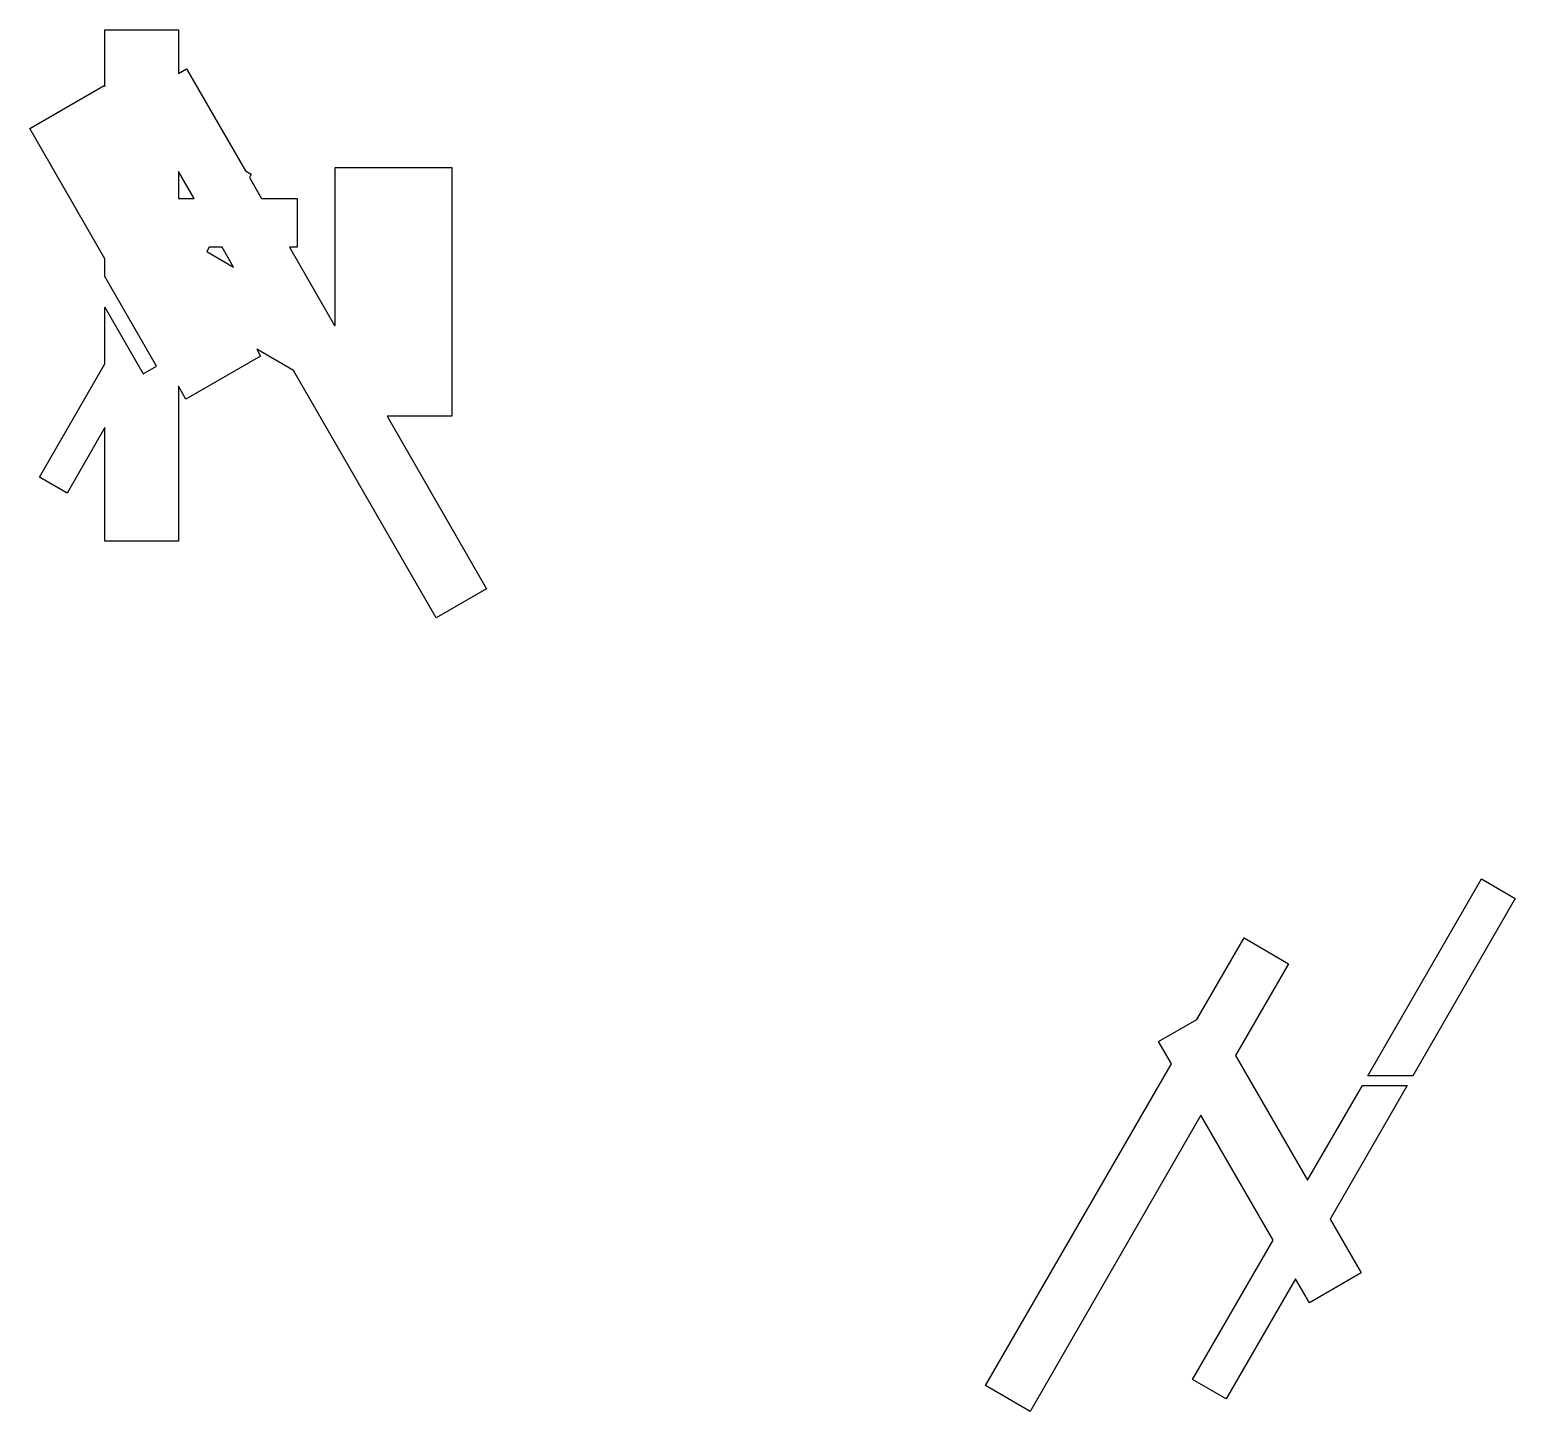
# Model space of a CAD drawing. Header units: metres. Extents: x -46 to 61, y -64 to 36.
import ezdxf

# ---------------------------------------------------------------- set-up
doc = ezdxf.new("R2010")
doc.units = ezdxf.units.M

msp = doc.modelspace()

# ---------------------------------------------------------------- linework, layer by layer
for points in [[(-23.73, 14.64), (-23.73, 26.01), (-15.33, 26.01), (-15.33, 8.11), (-19.98, 8.11), (-12.82, -4.3), (-16.45, -6.4), (-26.73, 11.4), (-29.37, 12.93), (-29.09, 12.44), (-34.46, 9.34), (-35, 10.27), (-35, -0.87), (-40.3, -0.87), (-40.3, 7.29), (-43.01, 2.58), (-45, 3.73), (-40.3, 11.89), (-40.3, 15.97), (-37.53, 11.17), (-36.57, 11.72), (-40.3, 18.17), (-40.3, 19.45), (-45.71, 28.82), (-40.34, 31.92), (-40.3, 31.85), (-40.3, 35.93), (-35, 35.93), (-35, 32.78), (-34.42, 33.11), (-30.18, 25.77), (-29.76, 25.53), (-29.9, 25.29), (-29.03, 23.78), (-26.45, 23.78), (-26.45, 20.28), (-27.01, 20.28), (-23.76, 14.65), (-23.73, 14.64)], [(-33.88, 23.78), (-35, 25.72), (-35, 23.78), (-33.88, 23.78)], [(-32.79, 20.28), (-32.97, 19.97), (-31.03, 18.85), (-31.86, 20.28), (-32.79, 20.28)], [(58.79, -25.19), (61.21, -26.59), (53.84, -39.35), (50.61, -39.35), (58.79, -25.19)], [(41.08, -37.9), (46.26, -46.88), (50.21, -40.05), (53.44, -40.05), (47.88, -49.68), (50.11, -53.54), (46.39, -55.69), (45.4, -53.98), (40.41, -62.61), (37.99, -61.21), (43.78, -51.18), (38.59, -42.2), (26.29, -63.51), (23.09, -61.66), (36.46, -38.5), (35.54, -36.9), (38.3, -35.31), (41.69, -29.44), (44.89, -31.29), (41.08, -37.9)]]:
    msp.add_lwpolyline(points)

doc.saveas('drawing.dxf')
